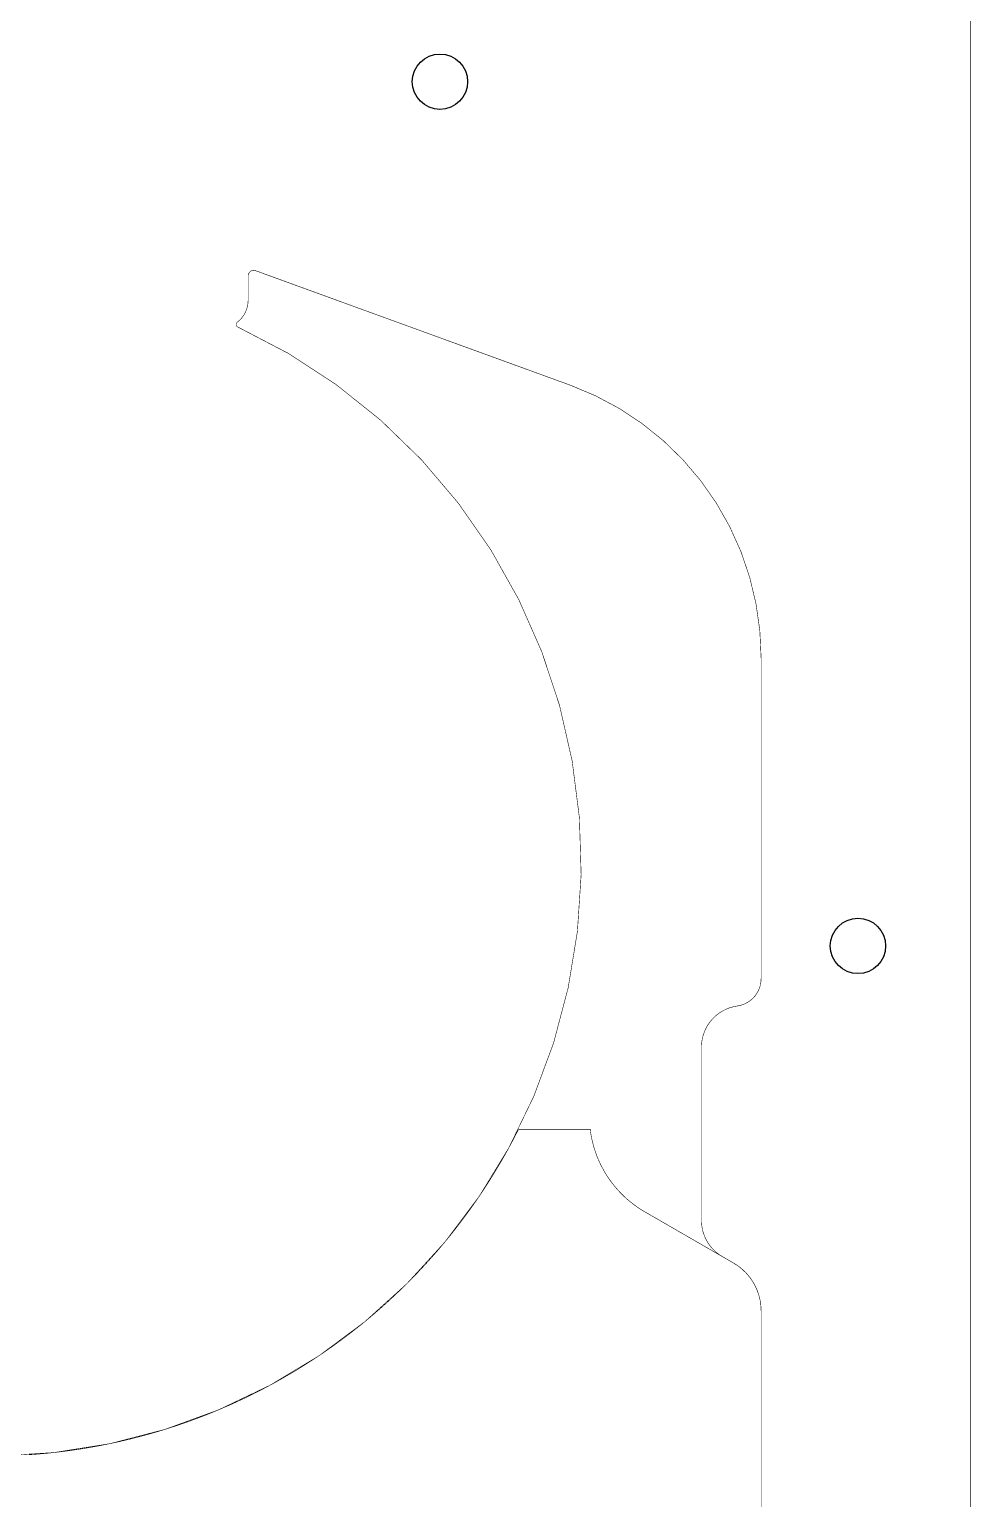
# Model space of a CAD drawing. Extents: x -408 to 322, y -244 to 262.
# Drawn here: x -182.4 to -148.4, y -180.6 to -127.5 of the extents above; entities that cross this region are included whole.
import ezdxf

# ---------------------------------------------------------------- set-up
doc = ezdxf.new("R2010")
doc.units = 0
doc.header["$MEASUREMENT"] = 0
doc.layers.get('0').update_dxf_attribs({"linetype": 'CONTINUOUS'})
for name, color, linetype in [('ADHESIVE-10-2', 2, 'CONTINUOUS'), ('LOWER-A-PET', 15, 'CONTINUOUS'), ('LOWER-PET-B', 6, 'CONTINUOUS'), ('REMOVAL', 2, 'CONTINUOUS')]:
    doc.layers.add(name, color=color, linetype=linetype)

# ---------------------------------------------------------------- blocks, each defined once
blk = doc.blocks.new('ROUND_17')
blk.add_circle((0, 0), 1)

msp = doc.modelspace()

# ---------------------------------------------------------------- linework, layer by layer
at = {"layer": 'ADHESIVE-10-2', "const_width": 0.02}
for points in [[(-160.145, -170.219), (-160.203, -170.184), (-160.261, -170.149), (-160.319, -170.112), (-160.376, -170.074), (-160.433, -170.036), (-160.488, -169.996), (-160.543, -169.955), (-160.598, -169.914), (-160.651, -169.872), (-160.704, -169.828), (-160.757, -169.784), (-160.808, -169.739), (-160.859, -169.693), (-160.909, -169.646), (-160.958, -169.598), (-161.006, -169.55), (-161.053, -169.5), (-161.1, -169.45), (-161.145, -169.399), (-161.19, -169.348), (-161.234, -169.295), (-161.277, -169.242), (-161.319, -169.188), (-161.36, -169.133), (-161.401, -169.078), (-161.44, -169.022), (-161.478, -168.965), (-161.515, -168.908), (-161.552, -168.85), (-161.587, -168.791), (-161.621, -168.732), (-161.655, -168.672), (-161.687, -168.612), (-161.718, -168.551), (-161.749, -168.49), (-161.778, -168.428), (-161.806, -168.366), (-161.833, -168.303), (-161.859, -168.239), (-161.884, -168.176), (-161.907, -168.112), (-161.93, -168.047), (-161.952, -167.982), (-161.972, -167.917), (-161.991, -167.851), (-162.009, -167.785), (-162.027, -167.719), (-162.042, -167.652), (-162.057, -167.586), (-162.071, -167.519), (-162.083, -167.451), (-162.095, -167.384), (-162.105, -167.316), (-162.115, -167.237), (-164.646, -167.237), (-164.647, -167.237), (-164.649, -167.238), (-164.651, -167.238), (-164.652, -167.238), (-164.654, -167.238), (-164.656, -167.238), (-164.658, -167.238), (-164.659, -167.238), (-164.661, -167.239), (-164.663, -167.239), (-164.664, -167.239), (-164.666, -167.24), (-164.668, -167.24), (-164.669, -167.24), (-164.671, -167.241), (-164.673, -167.241), (-164.674, -167.242), (-164.676, -167.242), (-164.678, -167.243), (-164.679, -167.243), (-164.681, -167.244), (-164.682, -167.244), (-164.684, -167.245), (-164.686, -167.246), (-164.687, -167.246), (-164.689, -167.247), (-164.69, -167.248), (-164.692, -167.249), (-164.693, -167.25), (-164.695, -167.25), (-164.696, -167.251), (-164.698, -167.252), (-164.699, -167.253), (-164.701, -167.254), (-164.702, -167.255), (-164.703, -167.256), (-164.705, -167.257), (-164.706, -167.258), (-164.708, -167.259), (-164.709, -167.26), (-164.71, -167.261), (-164.711, -167.262), (-164.713, -167.263), (-164.714, -167.264), (-164.715, -167.266), (-164.716, -167.267), (-164.718, -167.268), (-164.719, -167.269), (-164.72, -167.271), (-164.721, -167.272), (-164.722, -167.273), (-164.723, -167.274), (-164.724, -167.276), (-164.725, -167.277), (-164.726, -167.279), (-164.727, -167.28), (-164.728, -167.281), (-164.729, -167.283), (-164.73, -167.284), (-164.731, -167.286), (-164.732, -167.287), (-164.733, -167.289), (-164.734, -167.29), (-164.735, -167.292), (-164.903, -167.619), (-165.078, -167.945), (-165.259, -168.267), (-165.445, -168.587), (-165.637, -168.903), (-165.834, -169.216), (-166.037, -169.525), (-166.244, -169.831), (-166.457, -170.133), (-166.676, -170.432), (-166.899, -170.727), (-167.127, -171.017), (-167.361, -171.304), (-167.599, -171.587), (-167.842, -171.865), (-168.09, -172.14), (-168.343, -172.41), (-168.6, -172.675), (-168.862, -172.936), (-169.129, -173.193), (-169.399, -173.445), (-169.674, -173.692), (-169.954, -173.934), (-170.237, -174.172), (-170.524, -174.404), (-170.816, -174.632), (-171.111, -174.854), (-171.41, -175.072), (-171.713, -175.284), (-172.02, -175.491), (-172.33, -175.692), (-172.643, -175.888), (-172.96, -176.079), (-173.28, -176.264), (-173.603, -176.444), (-173.929, -176.618), (-174.258, -176.787), (-174.59, -176.949), (-174.925, -177.106), (-175.263, -177.257), (-175.603, -177.403), (-175.945, -177.542), (-176.29, -177.675), (-176.637, -177.803), (-176.986, -177.924), (-177.338, -178.04), (-177.691, -178.149), (-178.046, -178.252), (-178.403, -178.349), (-178.761, -178.44), (-179.121, -178.525), (-179.482, -178.603), (-179.845, -178.675), (-180.209, -178.741), (-180.574, -178.801), (-180.94, -178.854), (-181.307, -178.901), (-181.674, -178.942), (-182.042, -178.976), (-182.411, -179.004)], [(-155.94, -199.499), (-155.94, -173.801), (-155.941, -173.766), (-155.942, -173.732), (-155.943, -173.697), (-155.945, -173.663), (-155.948, -173.628), (-155.951, -173.594), (-155.955, -173.559), (-155.959, -173.525), (-155.964, -173.491), (-155.97, -173.457), (-155.976, -173.423), (-155.983, -173.389), (-155.991, -173.355), (-155.999, -173.322), (-156.007, -173.288), (-156.016, -173.255), (-156.026, -173.222), (-156.036, -173.189), (-156.047, -173.156), (-156.059, -173.123), (-156.071, -173.091), (-156.083, -173.059), (-156.096, -173.027), (-156.11, -172.995), (-156.124, -172.963), (-156.139, -172.932), (-156.154, -172.901), (-156.17, -172.87), (-156.186, -172.84), (-156.203, -172.81), (-156.22, -172.78), (-156.238, -172.75), (-156.257, -172.721), (-156.276, -172.692), (-156.295, -172.664), (-156.315, -172.635), (-156.335, -172.607), (-156.356, -172.58), (-156.378, -172.553), (-156.399, -172.526), (-156.422, -172.499), (-156.444, -172.473), (-156.467, -172.448), (-156.491, -172.422), (-156.515, -172.398), (-156.54, -172.373), (-156.564, -172.349), (-156.59, -172.326), (-156.615, -172.303), (-156.641, -172.28), (-156.668, -172.258), (-156.695, -172.236), (-156.722, -172.215), (-156.75, -172.194), (-156.778, -172.174), (-156.806, -172.154), (-156.834, -172.134), (-156.863, -172.115), (-156.893, -172.097), (-156.94, -172.069), (-160.147, -170.217)]]:
    msp.add_lwpolyline(points, dxfattribs=at)
at = {"layer": 'LOWER-A-PET', "const_width": 0.02}
for points in [[(-160.145, -170.219), (-160.203, -170.184), (-160.261, -170.149), (-160.319, -170.112), (-160.376, -170.074), (-160.433, -170.036), (-160.488, -169.996), (-160.543, -169.955), (-160.598, -169.914), (-160.651, -169.872), (-160.704, -169.828), (-160.757, -169.784), (-160.808, -169.739), (-160.859, -169.693), (-160.909, -169.646), (-160.958, -169.598), (-161.006, -169.55), (-161.053, -169.5), (-161.1, -169.45), (-161.145, -169.399), (-161.19, -169.348), (-161.234, -169.295), (-161.277, -169.242), (-161.319, -169.188), (-161.36, -169.133), (-161.401, -169.078), (-161.44, -169.022), (-161.478, -168.965), (-161.515, -168.908), (-161.552, -168.85), (-161.587, -168.791), (-161.621, -168.732), (-161.655, -168.672), (-161.687, -168.612), (-161.718, -168.551), (-161.749, -168.49), (-161.778, -168.428), (-161.806, -168.366), (-161.833, -168.303), (-161.859, -168.239), (-161.884, -168.176), (-161.907, -168.112), (-161.93, -168.047), (-161.952, -167.982), (-161.972, -167.917), (-161.991, -167.851), (-162.009, -167.785), (-162.027, -167.719), (-162.042, -167.652), (-162.057, -167.586), (-162.071, -167.519), (-162.083, -167.451), (-162.095, -167.384), (-162.105, -167.316), (-162.115, -167.237), (-164.646, -167.237), (-164.647, -167.237), (-164.649, -167.238), (-164.651, -167.238), (-164.652, -167.238), (-164.654, -167.238), (-164.656, -167.238), (-164.658, -167.238), (-164.659, -167.238), (-164.661, -167.239), (-164.663, -167.239), (-164.664, -167.239), (-164.666, -167.24), (-164.668, -167.24), (-164.669, -167.24), (-164.671, -167.241), (-164.673, -167.241), (-164.674, -167.242), (-164.676, -167.242), (-164.678, -167.243), (-164.679, -167.243), (-164.681, -167.244), (-164.682, -167.244), (-164.684, -167.245), (-164.686, -167.246), (-164.687, -167.246), (-164.689, -167.247), (-164.69, -167.248), (-164.692, -167.249), (-164.693, -167.25), (-164.695, -167.25), (-164.696, -167.251), (-164.698, -167.252), (-164.699, -167.253), (-164.701, -167.254), (-164.702, -167.255), (-164.703, -167.256), (-164.705, -167.257), (-164.706, -167.258), (-164.708, -167.259), (-164.709, -167.26), (-164.71, -167.261), (-164.711, -167.262), (-164.713, -167.263), (-164.714, -167.264), (-164.715, -167.266), (-164.716, -167.267), (-164.718, -167.268), (-164.719, -167.269), (-164.72, -167.271), (-164.721, -167.272), (-164.722, -167.273), (-164.723, -167.274), (-164.724, -167.276), (-164.725, -167.277), (-164.726, -167.279), (-164.727, -167.28), (-164.728, -167.281), (-164.729, -167.283), (-164.73, -167.284), (-164.731, -167.286), (-164.732, -167.287), (-164.733, -167.289), (-164.734, -167.29), (-164.735, -167.292), (-164.903, -167.619), (-165.078, -167.945), (-165.259, -168.267), (-165.445, -168.587), (-165.637, -168.903), (-165.834, -169.216), (-166.037, -169.525), (-166.244, -169.831), (-166.457, -170.133), (-166.676, -170.432), (-166.899, -170.727), (-167.127, -171.017), (-167.361, -171.304), (-167.599, -171.587), (-167.842, -171.865), (-168.09, -172.14), (-168.343, -172.41), (-168.6, -172.675), (-168.862, -172.936), (-169.129, -173.193), (-169.399, -173.445), (-169.674, -173.692), (-169.954, -173.934), (-170.237, -174.172), (-170.524, -174.404), (-170.816, -174.632), (-171.111, -174.854), (-171.41, -175.072), (-171.713, -175.284), (-172.02, -175.491), (-172.33, -175.692), (-172.643, -175.888), (-172.96, -176.079), (-173.28, -176.264), (-173.603, -176.444), (-173.929, -176.618), (-174.258, -176.787), (-174.59, -176.949), (-174.925, -177.106), (-175.263, -177.257), (-175.603, -177.403), (-175.945, -177.542), (-176.29, -177.675), (-176.637, -177.803), (-176.986, -177.924), (-177.338, -178.04), (-177.691, -178.149), (-178.046, -178.252), (-178.403, -178.349), (-178.761, -178.44), (-179.121, -178.525), (-179.482, -178.603), (-179.845, -178.675), (-180.209, -178.741), (-180.574, -178.801), (-180.94, -178.854), (-181.307, -178.901), (-181.674, -178.942), (-182.042, -178.976), (-182.411, -179.004)], [(-155.94, -199.499), (-155.94, -173.801), (-155.941, -173.766), (-155.942, -173.732), (-155.943, -173.697), (-155.945, -173.663), (-155.948, -173.628), (-155.951, -173.594), (-155.955, -173.559), (-155.959, -173.525), (-155.964, -173.491), (-155.97, -173.457), (-155.976, -173.423), (-155.983, -173.389), (-155.991, -173.355), (-155.999, -173.322), (-156.007, -173.288), (-156.016, -173.255), (-156.026, -173.222), (-156.036, -173.189), (-156.047, -173.156), (-156.059, -173.123), (-156.071, -173.091), (-156.083, -173.059), (-156.096, -173.027), (-156.11, -172.995), (-156.124, -172.963), (-156.139, -172.932), (-156.154, -172.901), (-156.17, -172.87), (-156.186, -172.84), (-156.203, -172.81), (-156.22, -172.78), (-156.238, -172.75), (-156.257, -172.721), (-156.276, -172.692), (-156.295, -172.664), (-156.315, -172.635), (-156.335, -172.607), (-156.356, -172.58), (-156.378, -172.553), (-156.399, -172.526), (-156.422, -172.499), (-156.444, -172.473), (-156.467, -172.448), (-156.491, -172.422), (-156.515, -172.398), (-156.54, -172.373), (-156.564, -172.349), (-156.59, -172.326), (-156.615, -172.303), (-156.641, -172.28), (-156.668, -172.258), (-156.695, -172.236), (-156.722, -172.215), (-156.75, -172.194), (-156.778, -172.174), (-156.806, -172.154), (-156.834, -172.134), (-156.863, -172.115), (-156.893, -172.097), (-156.94, -172.069), (-160.147, -170.217)]]:
    msp.add_lwpolyline(points, dxfattribs=at)
at = {"layer": 'LOWER-PET-B', "const_width": 0.02}
for points in [[(-174.207, -136.196, 0.520567), (-174.476, -136.384)], [(-174.871, -138.06, 0.234651), (-174.476, -137.263)], [(-174.871, -138.06, 0.565721), (-174.853, -138.23)], [(-201.134, -145.046, 2.795075), (-174.853, -138.23)], [(-155.94, -150.197, 0.315299), (-162.849, -140.33)], [(-156.803, -162.779, 0.374299), (-155.94, -161.789)], [(-156.803, -162.779, 0.374298), (-158.096, -164.265)], [(-158.096, -170.535, 0.267949), (-157.346, -171.834)], [(-155.94, -173.801, 0.267949), (-156.94, -172.069)]]:
    msp.add_lwpolyline(points, format="xyb", dxfattribs=at)
for points in [[(-174.476, -137.263), (-174.476, -136.384)], [(-174.207, -136.196), (-162.849, -140.33)], [(-155.94, -150.197), (-155.94, -161.789)], [(-158.096, -164.265), (-158.096, -170.535)], [(-157.346, -171.834), (-156.94, -172.069)], [(-155.94, -173.801), (-155.94, -199.499)]]:
    msp.add_lwpolyline(points, dxfattribs=at)
at = {"layer": 'REMOVAL', "const_width": 0.02}
msp.add_lwpolyline([(-148.38, -91.467), (-148.38, -223.467), (-216.38, -223.467), (-216.38, -91.467), (-148.38, -91.467)], dxfattribs=at)

# ---------------------------------------------------------------- block references
at = {"layer": 'REMOVAL'}
for p in [(-167.545, -129.364), (-152.44, -160.607)]:
    msp.add_blockref('ROUND_17', p, dxfattribs=at)

doc.saveas('drawing.dxf')
